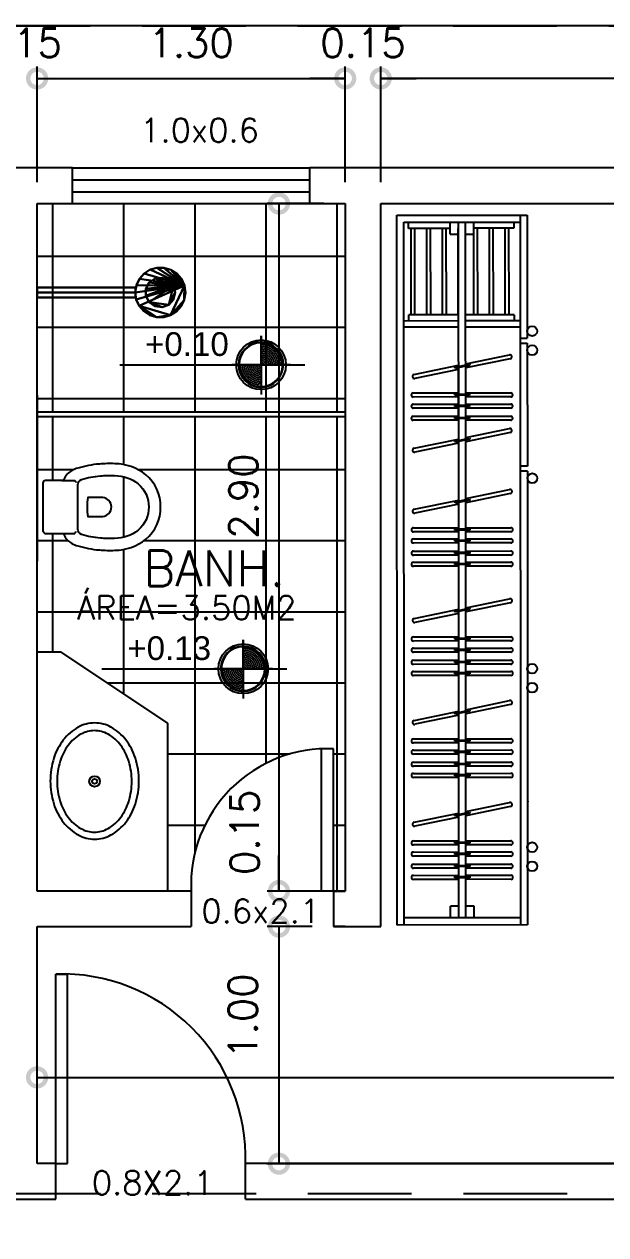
# Model space of a CAD drawing. Extents: x 500 to 638, y 181 to 267.
# Drawn here: x 546.38 to 548.83, y 231.97 to 237.08 of the extents above; entities that cross this region are included whole.
import ezdxf
from ezdxf.enums import TextEntityAlignment as Align

# ---------------------------------------------------------------- set-up
doc = ezdxf.new("R2010")
doc.units = 0
doc.header["$LTSCALE"] = 7
doc.linetypes.add('HIDDEN2', pattern=[0.1875, 0.125, -0.0625])
doc.layers.get('0').update_dxf_attribs({"linetype": 'CONTINUOUS'})
doc.layers.get('DEFPOINTS').update_dxf_attribs({"linetype": 'CONTINUOUS'})
for name, color, linetype in [('ACESSÓRIO', 2, 'CONTINUOUS'), ('ALVENARIA', 7, 'CONTINUOUS'), ('ALVENARIA1', 44, 'CONTINUOUS'), ('COBERTURA', 6, 'CONTINUOUS'), ('COTA', 1, 'CONTINUOUS'), ('HATCH', 30, 'CONTINUOUS'), ('JAPOR', 142, 'CONTINUOUS'), ('TEXTO2', 40, 'CONTINUOUS'), ('TEXTO3', 3, 'CONTINUOUS')]:
    doc.layers.add(name, color=color, linetype=linetype)
doc.styles.add('ARIALN', font='arial.ttf')
doc.styles.add('SIMPLEX', font='SIMPLEX.SHX')
doc.dimstyles.new('DIM50', dxfattribs={"dimtxt": 0.12, "dimasz": 0.15, "dimexe": 0.05, "dimexo": 0.09, "dimgap": 0.09, "dimtad": 1, "dimzin": 0, "dimdsep": 46, "dimtxsty": 'SIMPLEX', "dimblk1": 'DOTSMALL', "dimblk2": 'DOTSMALL', "dimsah": 1, "dimcen": 0.09, "dimadec": 0, "dimazin": 0, "dimtfac": 1, "dimtix": 1, "dimtofl": 0, "dimtmove": 2, "dimatfit": 3, "dimldrblk": 'DOTSMALL', "dimfxl": 1, "dimtolj": 1, "dimtzin": 0, "dimarcsym": 0})

# ---------------------------------------------------------------- blocks, each defined once
blk = doc.blocks.new('A$C552C76D0')
at = {"layer": 'ACESSÓRIO'}
for points in [[(0.4965, 0.1825), (0.4965, 0.0825, -0.411177), (0.4855, 0.0705), (0.4165, 0.0705, 0.293607), (0.4085, 0.066, -0.168721), (0.3745, 0.029, -0.065493), (0.3493, 0.0187, -0.054217), (0.2587, 0.0012, -0.032691), (0.1933, 0, -0.170487), (0.0627, 0.0464, -0.222764), (0, 0.1825, -0.222764), (0.0627, 0.3186, -0.170487), (0.1933, 0.365, -0.032691), (0.2587, 0.3638, -0.054217), (0.3493, 0.3463, -0.065493), (0.3745, 0.336, -0.168721), (0.4085, 0.299, 0.293607), (0.4165, 0.2945), (0.4855, 0.2945, -0.411177), (0.4965, 0.2825)], [(0.05, 0.1825, 0.222371), (0.0945, 0.085, 0.171293), (0.1945, 0.05, 0.033324), (0.2545, 0.051, 0.054221), (0.3345, 0.0665, 0.314946), (0.3495, 0.089), (0.3495, 0.1825), (0.3495, 0.276, 0.314946), (0.3345, 0.2985, 0.054221), (0.2545, 0.314, 0.033324), (0.1945, 0.315, 0.171293), (0.0945, 0.28, 0.222371)], [(0.2445, 0.2225), (0.3075, 0.2225, -0.075), (0.3075, 0.1425), (0.2445, 0.1425, -0.9125)]]:
    blk.add_lwpolyline(points, format="xyb", close=True, dxfattribs=at)
for points in [[(0.4165, 0.2945), (0.366, 0.2945, 0.448446), (0.358, 0.286)], [(0, 0.182, -0.000669), (0, 0.1825, -0.170487)], [(0.4165, 0.0705), (0.366, 0.0705, -0.448446), (0.358, 0.079)]]:
    blk.add_lwpolyline(points, format="xyb", dxfattribs=at)
blk = doc.blocks.new('SACHS__3')
at = {"color": 0}
mesh = blk.add_polyface(dxfattribs=at)
corners = [(0, -2.08, 228.8), (41.51, -2.08, 228.8), (41.51, -2.08, 231.2), (0, -2.08, 231.2), (41.51, 0, 232.4), (0, 0, 232.4), (41.51, 2.08, 231.2), (0, 2.08, 231.2), (41.51, 2.08, 228.8), (0, 2.08, 228.8), (41.51, 0, 227.6), (0, 0, 227.6), (58.92, 7.97, 220), (60.89, 5.7, 220), (62.13, 2.97, 220), (56.4, 9.6, 220), (53.53, 10.45, 220), (50.53, 10.45, 220), (47.64, 9.62, 220), (45.12, 8, 220), (43.14, 5.74, 220), (41.88, 3.02, 220), (41.44, 0.05, 220), (41.85, -2.92, 220), (43.09, -5.66, 220), (56.31, -9.64, 220), (50.42, -10.44, 220), (47.55, -9.57, 220), (45.04, -7.93, 220), (53.42, -10.46, 220), (62.1, -3.07, 220), (60.83, -5.79, 220), (58.84, -8.04, 220), (62.56, -0.11, 220), (62.13, 2.97, 234), (60.89, 5.7, 234), (58.92, 7.97, 234), (56.4, 9.6, 234), (53.53, 10.45, 234), (50.53, 10.45, 234), (47.64, 9.62, 234), (45.12, 8, 234), (43.14, 5.74, 234), (41.88, 3.02, 234), (41.44, 0.05, 234), (41.85, -2.92, 234), (43.09, -5.66, 234), (56.31, -9.64, 234), (50.42, -10.44, 234), (47.55, -9.57, 234), (45.04, -7.93, 234), (53.42, -10.46, 234), (62.1, -3.07, 234), (60.83, -5.79, 234), (58.84, -8.04, 234), (62.56, -0.11, 234), (52.77, 6.22, 234), (55.57, 5.15, 234), (57.55, 2.91, 234), (49.8, 5.87, 234), (47.33, 4.17, 234), (45.92, 1.53, 234), (45.91, -1.47, 234), (47.28, -4.13, 234), (55.52, -5.19, 234), (52.71, -6.23, 234), (49.74, -5.84, 234), (58.27, -0.06, 234), (57.52, -2.96, 234), (57.55, 2.91, 238), (55.57, 5.15, 238), (52.77, 6.22, 238), (49.8, 5.87, 238), (47.33, 4.17, 238), (45.92, 1.53, 238), (45.91, -1.47, 238), (47.28, -4.13, 238), (55.52, -5.19, 238), (52.71, -6.23, 238), (49.74, -5.84, 238), (58.27, -0.06, 238), (57.52, -2.96, 238)]
mesh.append_faces([[corners[k] for k in face] for face in [(0, 1, 2, 3), (3, 2, 4, 5), (5, 4, 6, 7), (7, 6, 8, 9), (9, 8, 10, 11), (11, 10, 1, 0), (14, 13, 35, 34), (13, 12, 36, 35), (12, 15, 37, 36), (15, 16, 38, 37), (16, 17, 39, 38), (17, 18, 40, 39), (18, 19, 41, 40), (19, 20, 42, 41), (20, 21, 43, 42), (21, 22, 44, 43), (22, 23, 45, 44), (23, 24, 46, 45), (24, 28, 50, 46), (28, 27, 49, 50), (27, 26, 48, 49), (26, 29, 51, 48), (29, 25, 47, 51), (25, 32, 54, 47), (32, 31, 53, 54), (31, 30, 52, 53), (30, 33, 55, 52), (33, 14, 34, 55), (58, 57, 70, 69), (57, 56, 71, 70), (56, 59, 72, 71), (59, 60, 73, 72), (60, 61, 74, 73), (61, 62, 75, 74), (62, 63, 76, 75), (63, 66, 79, 76), (66, 65, 78, 79), (65, 64, 77, 78), (64, 68, 81, 77), (68, 67, 80, 81), (67, 58, 69, 80)]], dxfattribs={"color": 0})
mesh.append_faces([[corners[k] for k in face] for face in [(49, 46, 50), (47, 48, 51), (53, 47, 54), (34, 52, 55), (78, 76, 79), (80, 77, 81)]], dxfattribs={"vtx0": -1, "color": 0})
mesh.append_faces([[corners[k] for k in face] for face in [(27, 24, 26), (31, 25, 30), (48, 46, 49), (52, 47, 53), (65, 63, 64), (67, 64, 58), (77, 76, 78), (69, 77, 80)]], dxfattribs={"vtx0": -1, "vtx1": -1, "color": 0})
mesh.append_faces([[corners[k] for k in face] for face in [(25, 24, 14), (26, 24, 25), (30, 25, 14), (34, 46, 47), (47, 46, 48), (34, 47, 52), (64, 63, 58), (69, 76, 77)]], dxfattribs={"vtx0": -1, "vtx1": -1, "vtx2": -1, "color": 0})
mesh.append_faces([[corners[k] for k in face] for face in [(34, 36, 37), (34, 37, 38), (34, 38, 39), (34, 39, 40), (34, 40, 41), (34, 41, 42), (34, 42, 43), (34, 43, 44), (34, 44, 45), (34, 45, 46), (69, 71, 72), (69, 72, 73), (69, 73, 74), (69, 74, 75), (69, 75, 76)]], dxfattribs={"vtx0": -1, "vtx2": -1, "color": 0})
mesh.append_faces([[corners[k] for k in face] for face in [(28, 24, 27), (29, 26, 25), (32, 25, 31), (33, 30, 14), (66, 63, 65), (68, 64, 67)]], dxfattribs={"vtx1": -1, "color": 0})
mesh.append_faces([[corners[k] for k in face] for face in [(15, 12, 14), (16, 15, 14), (17, 16, 14), (18, 17, 14), (19, 18, 14), (20, 19, 14), (21, 20, 14), (22, 21, 14), (23, 22, 14), (24, 23, 14), (59, 56, 58), (60, 59, 58), (61, 60, 58), (62, 61, 58), (63, 62, 58)]], dxfattribs={"vtx1": -1, "vtx2": -1, "color": 0})
mesh.append_faces([[corners[k] for k in face] for face in [(12, 13, 14), (34, 35, 36), (56, 57, 58), (69, 70, 71)]], dxfattribs={"vtx2": -1, "color": 0})
blk = doc.blocks.new('_DOTSMALL')
at = {"color": 0, "linetype": 'ByBlock', "const_width": 0.5}
blk.add_lwpolyline([(-0.0625, 0, 1), (0.0625, 0, 1)], format="xyb", close=True, dxfattribs=at)
blk = doc.blocks.new('*D30')
at = {"layer": 'COTA', "color": 0, "lineweight": -2}
for p, q in [((546.284, 236.4119), (546.284, 236.8997)), ((546.434, 236.4119), (546.434, 236.8997)), ((546.284, 236.8497), (546.134, 236.8497)), ((546.434, 236.8497), (546.584, 236.8497))]:
    blk.add_line(p, q, dxfattribs=at)
at = {"layer": 'DEFPOINTS', "color": 0}
for p in [(546.434, 236.8497), (546.284, 236.3219), (546.434, 236.3219)]:
    blk.add_point(p, dxfattribs=at)
at = {"layer": 'COTA', "color": 0, "lineweight": -2, "xscale": 0.15, "yscale": 0.15, "zscale": 0.15}
blk.add_blockref('_DOTSMALL', (546.284, 236.8497), dxfattribs=at)
at = {"layer": 'COTA', "color": 0, "lineweight": -2, "xscale": 0.15, "yscale": 0.15, "zscale": 0.15, "rotation": 180}
blk.add_blockref('_DOTSMALL', (546.434, 236.8497), dxfattribs=at)
at = {"layer": 'COTA', "color": 0, "insert": (546.359, 236.9997), "char_height": 0.12, "attachment_point": 5, "style": 'SIMPLEX'}
blk.add_mtext('\\A1;0.15', dxfattribs=at)
blk = doc.blocks.new('*D31')
at = {"layer": 'COTA', "color": 0, "lineweight": -2}
for p, q in [((546.434, 236.4119), (546.434, 236.8997)), ((547.734, 236.4119), (547.734, 236.8997)), ((546.434, 236.8497), (547.734, 236.8497))]:
    blk.add_line(p, q, dxfattribs=at)
at = {"layer": 'DEFPOINTS', "color": 0}
for p in [(547.734, 236.8497), (546.434, 236.3219), (547.734, 236.3219)]:
    blk.add_point(p, dxfattribs=at)
at = {"layer": 'COTA', "color": 0, "lineweight": -2, "xscale": 0.15, "yscale": 0.15, "zscale": 0.15, "rotation": 180}
blk.add_blockref('_DOTSMALL', (546.434, 236.8497), dxfattribs=at)
at = {"layer": 'COTA', "color": 0, "lineweight": -2, "xscale": 0.15, "yscale": 0.15, "zscale": 0.15}
blk.add_blockref('_DOTSMALL', (547.734, 236.8497), dxfattribs=at)
at = {"layer": 'COTA', "color": 0, "insert": (547.084, 236.9997), "char_height": 0.12, "attachment_point": 5, "style": 'SIMPLEX'}
blk.add_mtext('\\A1;1.30', dxfattribs=at)
blk = doc.blocks.new('*D32')
at = {"layer": 'COTA', "color": 0, "lineweight": -2}
for p, q in [((547.734, 236.4119), (547.734, 236.8997)), ((547.884, 236.4119), (547.884, 236.8997)), ((547.734, 236.8497), (547.584, 236.8497)), ((547.884, 236.8497), (548.034, 236.8497))]:
    blk.add_line(p, q, dxfattribs=at)
at = {"layer": 'DEFPOINTS', "color": 0}
for p in [(547.884, 236.8497), (547.734, 236.3219), (547.884, 236.3219)]:
    blk.add_point(p, dxfattribs=at)
at = {"layer": 'COTA', "color": 0, "lineweight": -2, "xscale": 0.15, "yscale": 0.15, "zscale": 0.15}
blk.add_blockref('_DOTSMALL', (547.734, 236.8497), dxfattribs=at)
at = {"layer": 'COTA', "color": 0, "lineweight": -2, "xscale": 0.15, "yscale": 0.15, "zscale": 0.15, "rotation": 180}
blk.add_blockref('_DOTSMALL', (547.884, 236.8497), dxfattribs=at)
at = {"layer": 'COTA', "color": 0, "insert": (547.809, 236.9997), "char_height": 0.12, "attachment_point": 5, "style": 'SIMPLEX'}
blk.add_mtext('\\A1;0.15', dxfattribs=at)
blk = doc.blocks.new('*D75')
at = {"layer": 'COTA', "color": 0, "lineweight": -2}
for p, q in [((549.3964, 232.2719), (549.3964, 232.4219)), ((547.4029, 232.2719), (549.4464, 232.2719)), ((549.3064, 232.1219), (549.3464, 232.1219)), ((549.3964, 232.1219), (549.3964, 231.9719))]:
    blk.add_line(p, q, dxfattribs=at)
at = {"layer": 'DEFPOINTS', "color": 0}
for p in [(547.3129, 232.2719), (549.3964, 232.2719), (549.3964, 232.1219)]:
    blk.add_point(p, dxfattribs=at)
at = {"layer": 'COTA', "color": 0, "lineweight": -2, "xscale": 0.15, "yscale": 0.15, "zscale": 0.15}
for p, rotation in [((549.3964, 232.2719), 270), ((549.3964, 232.1219), 90)]:
    blk.add_blockref('_DOTSMALL', p, dxfattribs=dict(at, rotation=rotation))
at = {"layer": 'COTA', "color": 0, "insert": (549.2464, 232.1969), "char_height": 0.12, "attachment_point": 5, "rotation": 90, "style": 'SIMPLEX'}
blk.add_mtext('\\A1;0.15', dxfattribs=at)
blk = doc.blocks.new('*D76')
at = {"layer": 'COTA', "color": 0, "lineweight": -2}
for p, q in [((548.174, 236.3219), (549.4464, 236.3219)), ((549.3964, 232.2719), (549.3964, 236.3219)), ((547.4029, 232.2719), (549.4464, 232.2719))]:
    blk.add_line(p, q, dxfattribs=at)
at = {"layer": 'DEFPOINTS', "color": 0}
for p in [(548.084, 236.3219), (549.3964, 236.3219), (547.3129, 232.2719)]:
    blk.add_point(p, dxfattribs=at)
at = {"layer": 'COTA', "color": 0, "lineweight": -2, "xscale": 0.15, "yscale": 0.15, "zscale": 0.15}
for p, rotation in [((549.3964, 236.3219), 90), ((549.3964, 232.2719), 270)]:
    blk.add_blockref('_DOTSMALL', p, dxfattribs=dict(at, rotation=rotation))
at = {"layer": 'COTA', "color": 0, "insert": (549.2464, 234.2969), "char_height": 0.12, "attachment_point": 5, "rotation": 90, "style": 'SIMPLEX'}
blk.add_mtext('\\A1;4.05', dxfattribs=at)
blk = doc.blocks.new('*D96')
at = {"layer": 'COTA', "color": 0, "lineweight": -2}
for p, q in [((547.884, 236.4119), (547.884, 236.8997)), ((551.7064, 236.4119), (551.7064, 236.8997)), ((551.7064, 236.8497), (547.884, 236.8497))]:
    blk.add_line(p, q, dxfattribs=at)
at = {"layer": 'DEFPOINTS', "color": 0}
for p in [(547.884, 236.8497), (547.884, 236.3219), (551.7064, 236.3219)]:
    blk.add_point(p, dxfattribs=at)
at = {"layer": 'COTA', "color": 0, "lineweight": -2, "xscale": 0.15, "yscale": 0.15, "zscale": 0.15, "rotation": 180}
blk.add_blockref('_DOTSMALL', (547.884, 236.8497), dxfattribs=at)
at = {"layer": 'COTA', "color": 0, "lineweight": -2, "xscale": 0.15, "yscale": 0.15, "zscale": 0.15}
blk.add_blockref('_DOTSMALL', (551.7064, 236.8497), dxfattribs=at)
at = {"layer": 'COTA', "color": 0, "insert": (549.7952, 236.9997), "char_height": 0.12, "attachment_point": 5, "style": 'SIMPLEX'}
blk.add_mtext('\\A1;3.80', dxfattribs=at)
blk = doc.blocks.new('*D163')
at = {"layer": 'COTA', "color": 0, "lineweight": -2}
for p, q in [((547.644, 236.3219), (547.4045, 236.3219)), ((547.4545, 236.3219), (547.4545, 233.4219)), ((547.644, 233.4219), (547.4045, 233.4219))]:
    blk.add_line(p, q, dxfattribs=at)
at = {"layer": 'DEFPOINTS', "color": 0}
for p in [(547.734, 236.3219), (547.4545, 233.4219), (547.734, 233.4219)]:
    blk.add_point(p, dxfattribs=at)
at = {"layer": 'COTA', "color": 0, "lineweight": -2, "xscale": 0.15, "yscale": 0.15, "zscale": 0.15}
for p, rotation in [((547.4545, 236.3219), 90), ((547.4545, 233.4219), 270)]:
    blk.add_blockref('_DOTSMALL', p, dxfattribs=dict(at, rotation=rotation))
at = {"layer": 'COTA', "color": 0, "insert": (547.3045, 235.088), "char_height": 0.12, "attachment_point": 5, "rotation": 90, "style": 'SIMPLEX'}
blk.add_mtext('\\A1;2.90', dxfattribs=at)
blk = doc.blocks.new('*D164')
at = {"layer": 'COTA', "color": 0, "lineweight": -2}
for p, q in [((547.4545, 233.4219), (547.4545, 233.5719)), ((547.644, 233.4219), (547.4045, 233.4219)), ((547.594, 233.2719), (547.4045, 233.2719)), ((547.4545, 233.2719), (547.4545, 233.1219))]:
    blk.add_line(p, q, dxfattribs=at)
at = {"layer": 'DEFPOINTS', "color": 0}
for p in [(547.734, 233.4219), (547.4545, 233.2719), (547.684, 233.2719)]:
    blk.add_point(p, dxfattribs=at)
at = {"layer": 'COTA', "color": 0, "lineweight": -2, "xscale": 0.15, "yscale": 0.15, "zscale": 0.15}
for p, rotation in [((547.4545, 233.4219), 270), ((547.4545, 233.2719), 90)]:
    blk.add_blockref('_DOTSMALL', p, dxfattribs=dict(at, rotation=rotation))
at = {"layer": 'COTA', "color": 0, "insert": (547.3098, 233.6696), "char_height": 0.12, "attachment_point": 5, "rotation": 90, "style": 'SIMPLEX'}
blk.add_mtext('\\A1;0.15', dxfattribs=at)
blk = doc.blocks.new('*D165')
at = {"layer": 'COTA', "color": 0, "lineweight": -2}
for p, q in [((547.594, 233.2719), (547.4045, 233.2719)), ((547.4545, 233.2719), (547.4545, 232.2719)), ((547.4029, 232.2719), (547.5045, 232.2719))]:
    blk.add_line(p, q, dxfattribs=at)
at = {"layer": 'DEFPOINTS', "color": 0}
for p in [(547.684, 233.2719), (547.3129, 232.2719), (547.4545, 232.2719)]:
    blk.add_point(p, dxfattribs=at)
at = {"layer": 'COTA', "color": 0, "lineweight": -2, "xscale": 0.15, "yscale": 0.15, "zscale": 0.15}
for p, rotation in [((547.4545, 233.2719), 90), ((547.4545, 232.2719), 270)]:
    blk.add_blockref('_DOTSMALL', p, dxfattribs=dict(at, rotation=rotation))
at = {"layer": 'COTA', "color": 0, "insert": (547.3019, 232.8944), "char_height": 0.12, "attachment_point": 5, "rotation": 90, "style": 'SIMPLEX'}
blk.add_mtext('\\A1;1.00', dxfattribs=at)
blk = doc.blocks.new('*D166')
at = {"layer": 'COTA', "color": 0, "lineweight": -2}
for p, q in [((546.434, 232.3619), (546.434, 232.6858)), ((551.7064, 232.3619), (551.7064, 232.6858)), ((546.434, 232.6358), (551.7064, 232.6358))]:
    blk.add_line(p, q, dxfattribs=at)
at = {"layer": 'DEFPOINTS', "color": 0}
for p in [(551.7064, 232.6358), (546.434, 232.2719), (551.7064, 232.2719)]:
    blk.add_point(p, dxfattribs=at)
at = {"layer": 'COTA', "color": 0, "lineweight": -2, "xscale": 0.15, "yscale": 0.15, "zscale": 0.15, "rotation": 180}
blk.add_blockref('_DOTSMALL', (546.434, 232.6358), dxfattribs=at)
at = {"layer": 'COTA', "color": 0, "lineweight": -2, "xscale": 0.15, "yscale": 0.15, "zscale": 0.15}
blk.add_blockref('_DOTSMALL', (551.7064, 232.6358), dxfattribs=at)
at = {"layer": 'COTA', "color": 0, "insert": (549.0702, 232.7858), "char_height": 0.12, "attachment_point": 5, "style": 'SIMPLEX'}
blk.add_mtext('\\A1;5.25', dxfattribs=at)

msp = doc.modelspace()

# ---------------------------------------------------------------- hatches: boundary and pattern name
at = {"layer": 'HATCH'}
h = msp.add_hatch(dxfattribs=at)
h.set_pattern_fill('_USER', color=256, scale=0.3, style=0, double=1, pattern_type=0)
h.set_pattern_definition([(0, (0.5, 0), (0, 0.3), []), (90, (0.5, 0), (-0.3, 2e-17), [])])
h.paths.add_polyline_path([(547.734, 235.4219), (546.434, 235.4219), (546.434, 234.814), (546.434, 234.4294), (546.5362, 234.4294), (546.9862, 234.1294), (546.9862, 233.4219), (547.084, 233.4219, -0.439902), (547.684, 234.0219), (547.684, 233.4219), (547.734, 233.4219)])
h.paths.add_polyline_path([(546.8927, 234.9058, -0.170487), (546.7621, 234.8594, -0.032691), (546.6967, 234.8605, -0.054217), (546.6061, 234.8781, -0.065493), (546.5808, 234.8884, -0.168721), (546.5468, 234.9254, 0.261951), (546.5398, 234.9299), (546.471, 234.9299, -0.439902), (546.4588, 234.9419), (546.4588, 235.0419), (546.4588, 235.1419, -0.439902), (546.471, 235.1539), (546.5398, 235.1539, 0.261951), (546.5468, 235.1584, -0.168721), (546.5808, 235.1954, -0.065493), (546.6061, 235.2056, -0.054217), (546.6967, 235.2232, -0.032691), (546.7621, 235.2244, -0.170487), (546.8927, 235.1779, -0.222764), (546.9553, 235.0419, -0.222764)], flags=16)
h.paths.add_polyline_path([(546.8608, 234.9444, -0.171293), (546.7608, 234.9094, -0.033324), (546.7008, 234.9104, -0.054221), (546.6208, 234.9259, -0.314946), (546.6058, 234.9484), (546.6058, 235.0419), (546.6058, 235.1354, -0.314946), (546.6208, 235.1579, -0.054221), (546.7008, 235.1734, -0.033324), (546.7608, 235.1744, -0.171293), (546.8608, 235.1394, -0.222371), (546.9053, 235.0419, -0.222371)], flags=0)
h.paths.add_polyline_path([(546.7108, 235.0019), (546.6478, 235.0019, -0.075), (546.6478, 235.0819), (546.7108, 235.0819, -0.9125)], flags=0)
h.paths.add_polyline_path([(546.5895, 234.9298, -262257.473392), (546.5895, 234.9298, -0.000004)], flags=0)
h.paths.add_polyline_path([(547.734, 235.4419), (547.734, 236.3219), (547.584, 236.3219), (546.584, 236.3219), (546.434, 236.3219), (546.434, 235.4419)])
h.paths.add_polyline_path([(546.826, 234.6707), (547.5367, 234.6707), (547.5367, 234.8957), (546.826, 234.8957)], flags=24)

# ---------------------------------------------------------------- linework, layer by layer
at = {"layer": 'ACESSÓRIO'}
for p, q in [((547.9516, 236.2731), (548.5016, 236.2735)), ((547.953, 233.2784), (547.9516, 236.2731)), ((547.9816, 236.2431), (548.4716, 236.2435)), ((547.983, 233.2785), (547.9816, 236.2431)), ((548.0015, 236.2171), (548.0015, 236.2431)), ((548.1767, 236.1933), (548.1766, 236.2433)), ((548.2127, 235.0662), (548.2116, 236.2433)), ((548.2427, 235.0724), (548.2416, 236.2433)), ((548.2767, 236.1933), (548.2766, 236.2433)), ((548.446, 236.2435), (548.446, 236.2175)), ((548.4716, 236.2735), (548.473, 233.2789)), ((548.5016, 236.2735), (548.5021, 235.7535)), ((548.1767, 236.2173), (548.0015, 236.2171)), ((548.0123, 235.8523), (548.012, 236.2171)), ((548.0284, 235.8523), (548.0281, 236.2172)), ((548.0784, 235.8524), (548.0781, 236.2172)), ((548.0946, 235.8524), (548.0942, 236.2172)), ((548.1446, 235.8524), (548.1442, 236.2173)), ((548.1607, 235.8524), (548.1604, 236.2173)), ((548.1767, 236.1933), (548.2117, 236.1933)), ((548.2107, 235.8525), (548.2104, 236.2173)), ((548.2417, 236.1933), (548.2767, 236.1933)), ((548.2768, 235.8525), (548.2765, 236.2174)), ((548.446, 236.2175), (548.2767, 236.2174)), ((548.293, 235.8526), (548.2927, 236.2174)), ((548.343, 235.8526), (548.3427, 236.2174)), ((548.3591, 235.8526), (548.3588, 236.2175)), ((548.4091, 235.8527), (548.4088, 236.2175)), ((548.4253, 235.8527), (548.4249, 236.2175)), ((548.212, 235.8265), (547.982, 235.8263)), ((548.212, 235.8525), (548.0019, 235.8523)), ((548.0019, 235.8263), (548.0019, 235.8523)), ((548.4464, 235.8527), (548.242, 235.8525)), ((548.472, 235.8268), (548.242, 235.8266)), ((548.4464, 235.8527), (548.4464, 235.8267)), ((548.212, 235.8006), (547.982, 235.8004)), ((548.472, 235.8008), (548.242, 235.8006)), ((548.4721, 235.7535), (548.5021, 235.7535)), ((548.4721, 235.7335), (548.5021, 235.7335)), ((548.5021, 235.7335), (548.5025, 235.2135)), ((548.2422, 235.6462), (548.4271, 235.6843)), ((548.0241, 235.6013), (548.2122, 235.64)), ((548.2122, 235.6225), (548.0276, 235.5845)), ((548.1965, 235.6317), (548.2581, 235.6444)), ((548.1975, 235.6268), (548.1965, 235.6317)), ((548.2591, 235.6395), (548.1975, 235.6268)), ((548.2123, 235.5181), (548.2122, 235.6299)), ((548.4306, 235.6675), (548.2422, 235.6287)), ((548.2423, 235.5182), (548.2422, 235.636)), ((548.2581, 235.6444), (548.2591, 235.6395)), ((548.021, 235.5229), (548.2123, 235.5231)), ((548.196, 235.5181), (548.2589, 235.5182)), ((548.196, 235.5132), (548.196, 235.5181)), ((548.2423, 235.5231), (548.4324, 235.5233)), ((548.2589, 235.5182), (548.2589, 235.5132)), ((548.2123, 235.506), (548.021, 235.5058)), ((548.021, 235.4758), (548.2123, 235.476)), ((548.2589, 235.5132), (548.196, 235.5132)), ((548.196, 235.471), (548.2589, 235.4711)), ((548.196, 235.466), (548.196, 235.471)), ((548.2589, 235.4661), (548.196, 235.466)), ((548.2123, 235.471), (548.2123, 235.5132)), ((548.2124, 235.4198), (548.2123, 235.4661)), ((548.2423, 235.471), (548.2423, 235.5132)), ((548.4324, 235.5062), (548.2423, 235.506)), ((548.2423, 235.476), (548.4325, 235.4762)), ((548.2424, 235.4198), (548.2423, 235.4661)), ((548.2589, 235.4711), (548.2589, 235.4661)), ((547.734, 235.4419), (546.434, 235.4419)), ((547.734, 235.4219), (546.434, 235.4219)), ((548.2123, 235.4589), (548.021, 235.4587)), ((548.0211, 235.4246), (548.2124, 235.4248)), ((548.1961, 235.4198), (548.2589, 235.4198)), ((548.1961, 235.4148), (548.1961, 235.4198)), ((548.2589, 235.4149), (548.1961, 235.4148)), ((548.4325, 235.4591), (548.2423, 235.4589)), ((548.2424, 235.4248), (548.4325, 235.4249)), ((548.2589, 235.4198), (548.2589, 235.4149)), ((548.2124, 235.4076), (548.0211, 235.4075)), ((548.4325, 235.4078), (548.2424, 235.4077)), ((548.2424, 235.3344), (548.4274, 235.3726)), ((548.0244, 235.2895), (548.2124, 235.3283)), ((548.2125, 235.3108), (548.0279, 235.2727)), ((548.1968, 235.32), (548.2584, 235.3326)), ((548.1978, 235.3151), (548.1968, 235.32)), ((548.2594, 235.3278), (548.1978, 235.3151)), ((548.4308, 235.3558), (548.2425, 235.317)), ((548.2584, 235.3326), (548.2594, 235.3278)), ((548.5025, 235.2135), (548.4725, 235.2135)), ((548.5026, 235.1935), (548.4726, 235.1935)), ((548.5026, 235.1935), (548.503, 233.2789)), ((548.2427, 235.0775), (548.4276, 235.1156)), ((548.0246, 235.0326), (548.2127, 235.0713)), ((548.197, 235.063), (548.2586, 235.0757)), ((548.198, 235.0582), (548.197, 235.063)), ((548.2596, 235.0708), (548.198, 235.0582)), ((548.2128, 234.9494), (548.2127, 235.0612)), ((548.4311, 235.0988), (548.2427, 235.06)), ((548.2428, 234.9495), (548.2427, 235.0674)), ((548.2586, 235.0757), (548.2596, 235.0708)), ((548.2127, 235.0538), (548.0281, 235.0158)), ((548.0215, 234.9542), (548.2128, 234.9544)), ((548.2428, 234.9544), (548.4329, 234.9546)), ((548.2128, 234.9373), (548.0215, 234.9371)), ((548.0215, 234.9071), (548.2128, 234.9073)), ((548.1965, 234.9494), (548.2594, 234.9495)), ((548.1965, 234.9445), (548.1965, 234.9494)), ((548.2594, 234.9445), (548.1965, 234.9445)), ((548.1965, 234.9023), (548.2594, 234.9024)), ((548.1965, 234.8974), (548.1965, 234.9023)), ((548.2128, 234.9023), (548.2128, 234.9445)), ((548.2428, 234.9024), (548.2428, 234.9445)), ((548.4329, 234.9375), (548.2428, 234.9373)), ((548.2428, 234.9073), (548.433, 234.9075)), ((548.2594, 234.9495), (548.2594, 234.9445)), ((548.2594, 234.9024), (548.2594, 234.8974)), ((548.2128, 234.8902), (548.0215, 234.89)), ((548.0216, 234.8559), (548.2129, 234.8561)), ((548.2594, 234.8974), (548.1965, 234.8974)), ((548.1966, 234.8461), (548.1966, 234.8511)), ((548.1966, 234.8511), (548.2594, 234.8511)), ((548.2129, 234.8511), (548.2128, 234.8974)), ((548.2429, 234.8511), (548.2428, 234.8974)), ((548.433, 234.8904), (548.2428, 234.8902)), ((548.2429, 234.8561), (548.433, 234.8563)), ((548.2594, 234.8511), (548.2594, 234.8462)), ((548.2129, 234.8389), (548.0216, 234.8388)), ((548.0216, 234.8088), (548.2129, 234.809)), ((548.2594, 234.8462), (548.1966, 234.8461)), ((548.1966, 234.804), (548.2595, 234.804)), ((548.1966, 234.799), (548.1966, 234.804)), ((548.2129, 234.804), (548.2129, 234.8461)), ((548.2429, 234.804), (548.2429, 234.8462)), ((548.433, 234.8391), (548.2429, 234.839)), ((548.2429, 234.809), (548.4331, 234.8092)), ((548.2595, 234.804), (548.2595, 234.7991)), ((548.2129, 234.7918), (548.0216, 234.7917)), ((548.2595, 234.7991), (548.1966, 234.799)), ((548.213, 233.3087), (548.2129, 234.799)), ((548.243, 233.3087), (548.2429, 234.7991)), ((548.4331, 234.792), (548.2429, 234.7919)), ((548.2427, 234.617), (548.4276, 234.6551)), ((548.0246, 234.572), (548.2127, 234.6108)), ((548.197, 234.6025), (548.2586, 234.6152)), ((548.198, 234.5976), (548.197, 234.6025)), ((548.2596, 234.6103), (548.198, 234.5976)), ((548.2128, 234.4889), (548.2127, 234.6007)), ((548.4311, 234.6383), (548.2427, 234.5995)), ((548.2428, 234.4889), (548.2427, 234.6068)), ((548.2586, 234.6152), (548.2596, 234.6103)), ((548.2127, 234.5933), (548.0281, 234.5553)), ((548.0215, 234.4937), (548.2128, 234.4939)), ((548.2428, 234.4939), (548.4329, 234.4941)), ((548.2128, 234.4768), (548.0215, 234.4766)), ((548.0215, 234.4466), (548.2128, 234.4468)), ((548.1965, 234.4889), (548.2594, 234.489)), ((548.1965, 234.4839), (548.1965, 234.4889)), ((548.2594, 234.484), (548.1965, 234.4839)), ((548.2128, 234.4418), (548.2128, 234.484)), ((548.2428, 234.4418), (548.2428, 234.484)), ((548.4329, 234.477), (548.2428, 234.4768)), ((548.2428, 234.4468), (548.433, 234.447)), ((548.2594, 234.489), (548.2594, 234.484)), ((546.5362, 234.4294), (546.434, 234.4294)), ((546.9862, 234.1294), (546.5362, 234.4294)), ((548.2128, 234.4297), (548.0215, 234.4295)), ((548.0216, 234.3954), (548.2129, 234.3955)), ((548.1965, 234.4418), (548.2594, 234.4419)), ((548.1965, 234.4368), (548.1965, 234.4418)), ((548.2594, 234.4369), (548.1965, 234.4368)), ((548.2129, 234.3906), (548.2128, 234.4369)), ((548.2429, 234.3906), (548.2428, 234.4369)), ((548.433, 234.4298), (548.2428, 234.4297)), ((548.2429, 234.3956), (548.433, 234.3957)), ((548.2594, 234.4419), (548.2594, 234.4369)), ((548.2129, 234.3784), (548.0216, 234.3782)), ((548.0216, 234.3483), (548.2129, 234.3484)), ((548.1966, 234.3906), (548.2594, 234.3906)), ((548.1966, 234.3856), (548.1966, 234.3906)), ((548.2594, 234.3857), (548.1966, 234.3856)), ((548.1966, 234.3434), (548.2595, 234.3435)), ((548.1966, 234.3385), (548.1966, 234.3434)), ((548.2129, 234.3435), (548.2129, 234.3856)), ((548.2429, 234.3435), (548.2429, 234.3856)), ((548.433, 234.3786), (548.2429, 234.3784)), ((548.2429, 234.3485), (548.4331, 234.3486)), ((548.2594, 234.3906), (548.2594, 234.3857)), ((548.2595, 234.3435), (548.2595, 234.3385)), ((548.2129, 234.3313), (548.0216, 234.3311)), ((548.2595, 234.3385), (548.1966, 234.3385)), ((548.4331, 234.3315), (548.2429, 234.3313)), ((548.2427, 234.1869), (548.4276, 234.225)), ((548.4311, 234.2082), (548.2427, 234.1694)), ((548.0246, 234.1419), (548.2127, 234.1807)), ((548.2127, 234.1632), (548.0281, 234.1252)), ((548.197, 234.1724), (548.2586, 234.1851)), ((548.198, 234.1675), (548.197, 234.1724)), ((548.2596, 234.1802), (548.198, 234.1675)), ((548.2128, 234.0588), (548.2127, 234.1705)), ((548.2428, 234.0588), (548.2427, 234.1767)), ((548.2586, 234.1851), (548.2596, 234.1802)), ((546.9862, 233.4219), (546.9862, 234.1294)), ((548.0215, 234.0636), (548.2128, 234.0638)), ((548.2128, 234.0467), (548.0215, 234.0465)), ((548.1965, 234.0538), (548.1965, 234.0588)), ((548.1965, 234.0588), (548.2594, 234.0588)), ((548.2594, 234.0539), (548.1965, 234.0538)), ((548.2128, 234.0117), (548.2128, 234.0538)), ((548.2428, 234.0638), (548.4329, 234.064)), ((548.2428, 234.0117), (548.2428, 234.0539)), ((548.4329, 234.0468), (548.2428, 234.0467)), ((548.2594, 234.0588), (548.2594, 234.0539)), ((548.0215, 234.0165), (548.2128, 234.0167)), ((548.2128, 233.9995), (548.0215, 233.9994)), ((548.1965, 234.0117), (548.2594, 234.0117)), ((548.1965, 234.0067), (548.1965, 234.0117)), ((548.2594, 234.0068), (548.1965, 234.0067)), ((548.2129, 233.9605), (548.2128, 234.0067)), ((548.2428, 234.0167), (548.433, 234.0169)), ((548.2429, 233.9605), (548.2428, 234.0068)), ((548.433, 233.9997), (548.2428, 233.9996)), ((548.2594, 234.0117), (548.2594, 234.0068)), ((548.0216, 233.9653), (548.2129, 233.9654)), ((548.2129, 233.9483), (548.0216, 233.9481)), ((548.1966, 233.9604), (548.2594, 233.9605)), ((548.1966, 233.9555), (548.1966, 233.9604)), ((548.2594, 233.9555), (548.1966, 233.9555)), ((548.2129, 233.9133), (548.2129, 233.9555)), ((548.2429, 233.9655), (548.433, 233.9656)), ((548.2429, 233.9134), (548.2429, 233.9555)), ((548.433, 233.9485), (548.2429, 233.9483)), ((548.2594, 233.9605), (548.2594, 233.9555)), ((548.0216, 233.9182), (548.2129, 233.9183)), ((548.2129, 233.9012), (548.0216, 233.901)), ((548.1966, 233.9133), (548.2595, 233.9134)), ((548.1966, 233.9084), (548.1966, 233.9133)), ((548.2595, 233.9084), (548.1966, 233.9084)), ((548.2429, 233.9183), (548.4331, 233.9185)), ((548.4331, 233.9014), (548.2429, 233.9012)), ((548.2595, 233.9134), (548.2595, 233.9084)), ((548.2427, 233.7568), (548.4276, 233.7949)), ((548.5038, 233.8005), (548.5038, 233.7983)), ((548.0246, 233.7118), (548.2127, 233.7506)), ((548.2127, 233.7331), (548.0281, 233.695)), ((548.197, 233.7423), (548.2586, 233.755)), ((548.198, 233.7374), (548.197, 233.7423)), ((548.2596, 233.7501), (548.198, 233.7374)), ((548.2128, 233.6287), (548.2127, 233.7404)), ((548.4311, 233.7781), (548.2427, 233.7393)), ((548.2428, 233.6287), (548.2427, 233.7466)), ((548.2586, 233.755), (548.2596, 233.7501)), ((548.0215, 233.6335), (548.2128, 233.6337)), ((548.1965, 233.6237), (548.1965, 233.6287)), ((548.1965, 233.6287), (548.2594, 233.6287)), ((548.2428, 233.6337), (548.4329, 233.6339)), ((548.2594, 233.6287), (548.2594, 233.6238)), ((548.2128, 233.6165), (548.0215, 233.6164)), ((548.0215, 233.5864), (548.2128, 233.5866)), ((548.2594, 233.6238), (548.1965, 233.6237)), ((548.1965, 233.5816), (548.2594, 233.5816)), ((548.1965, 233.5766), (548.1965, 233.5816)), ((548.2594, 233.5767), (548.1965, 233.5766)), ((548.2128, 233.5816), (548.2128, 233.6237)), ((548.2129, 233.5303), (548.2128, 233.5766)), ((548.2428, 233.5816), (548.2428, 233.6238)), ((548.4329, 233.6167), (548.2428, 233.6166)), ((548.2428, 233.5866), (548.433, 233.5868)), ((548.2429, 233.5304), (548.2428, 233.5767)), ((548.2594, 233.5816), (548.2594, 233.5767)), ((548.2128, 233.5694), (548.0215, 233.5693)), ((548.0216, 233.5352), (548.2129, 233.5353)), ((548.1966, 233.5303), (548.2594, 233.5304)), ((548.1966, 233.5254), (548.1966, 233.5303)), ((548.2594, 233.5254), (548.1966, 233.5254)), ((548.2129, 233.4832), (548.2129, 233.5254)), ((548.433, 233.5696), (548.2428, 233.5695)), ((548.2429, 233.5353), (548.433, 233.5355)), ((548.2429, 233.4833), (548.2429, 233.5254)), ((548.2594, 233.5304), (548.2594, 233.5254)), ((548.2129, 233.5182), (548.0216, 233.518)), ((548.0216, 233.488), (548.2129, 233.4882)), ((548.1966, 233.4832), (548.2595, 233.4833)), ((548.1966, 233.4783), (548.1966, 233.4832)), ((548.2595, 233.4783), (548.1966, 233.4783)), ((548.433, 233.5184), (548.2429, 233.5182)), ((548.2429, 233.4882), (548.4331, 233.4884)), ((548.2595, 233.4833), (548.2595, 233.4783)), ((548.2129, 233.4711), (548.0216, 233.4709)), ((548.4331, 233.4713), (548.2429, 233.4711)), ((548.213, 233.3587), (548.178, 233.3586)), ((548.178, 233.3086), (548.178, 233.3586)), ((548.278, 233.3587), (548.243, 233.3587)), ((548.278, 233.3087), (548.278, 233.3587)), ((548.503, 233.2789), (547.953, 233.2784)), ((548.473, 233.3089), (547.983, 233.3085))]:
    msp.add_line(p, q, dxfattribs=at)
msp.add_lwpolyline([(547.1005, 234.9933, 0.000669), (547.1005, 234.9938, 0.170487)], format="xyb", dxfattribs=at)
for centre, radius in [((548.5228, 235.7838), 0.0208), ((548.5229, 235.7033), 0.0208), ((548.5234, 235.1633), 0.0208), ((548.5228, 234.3599), 0.0208), ((548.5229, 234.2795), 0.0208), ((546.6767, 233.8846), 0.0225), ((546.6767, 233.8846), 0.0106), ((548.5228, 233.6066), 0.0208), ((548.5229, 233.5262), 0.0208)]:
    msp.add_circle(centre, radius, dxfattribs=at)
for centre, radius, start, end in [((548.4288, 235.6759), 0.00856, 281.6452, 101.6452), ((548.0259, 235.5929), 0.00856, 101.6452, 281.6452), ((548.021, 235.5144), 0.00856, 90.0505, 270.0505), ((548.4324, 235.5147), 0.00856, 270.0505, 90.0505), ((548.021, 235.4673), 0.00856, 90.0505, 270.0505), ((548.4325, 235.4676), 0.00856, 270.0505, 90.0505), ((548.0211, 235.416), 0.00856, 90.0505, 270.0505), ((548.4325, 235.4164), 0.00856, 270.0505, 90.0505), ((548.4291, 235.3642), 0.00856, 281.6452, 101.6452), ((548.0261, 235.2811), 0.00856, 101.6452, 281.6452), ((548.4293, 235.1072), 0.00856, 281.6452, 101.6452), ((548.0264, 235.0242), 0.00856, 101.6452, 281.6452), ((548.0215, 234.9457), 0.00856, 90.0505, 270.0505), ((548.4329, 234.946), 0.00856, 270.0505, 90.0505), ((548.0215, 234.8986), 0.00856, 90.0505, 270.0505), ((548.433, 234.8989), 0.00856, 270.0505, 90.0505), ((548.0216, 234.8473), 0.00856, 90.0505, 270.0505), ((548.433, 234.8477), 0.00856, 270.0505, 90.0505), ((548.0216, 234.8002), 0.00856, 90.0505, 270.0505), ((548.4331, 234.8006), 0.00856, 270.0505, 90.0505), ((548.4293, 234.6467), 0.00856, 281.6452, 101.6452), ((548.0264, 234.5637), 0.00856, 101.6452, 281.6452), ((548.0215, 234.4852), 0.00856, 90.0505, 270.0505), ((548.4329, 234.4855), 0.00856, 270.0505, 90.0505), ((548.0215, 234.4381), 0.00856, 90.0505, 270.0505), ((548.433, 234.4384), 0.00856, 270.0505, 90.0505), ((548.0216, 234.3868), 0.00856, 90.0505, 270.0505), ((548.433, 234.3872), 0.00856, 270.0505, 90.0505), ((548.0216, 234.3397), 0.00856, 90.0505, 270.0505), ((548.4331, 234.3401), 0.00856, 270.0505, 90.0505), ((548.4293, 234.2166), 0.00856, 281.6452, 101.6452), ((548.0264, 234.1335), 0.00856, 101.6452, 281.6452), ((546.7031, 233.9382), 0.1994, 118.4948, 142.6545), ((546.6767, 233.9867), 0.1442, 90, 118.4948), ((546.6759, 233.9811), 0.1175, 90, 119.3669), ((546.6759, 233.9811), 0.1175, 60.6331, 90), ((546.6767, 233.9867), 0.1442, 61.5052, 90), ((546.6504, 233.9382), 0.1994, 37.3455, 61.5052), ((546.7445, 233.9066), 0.2516, 142.6545, 162.46), ((546.7432, 233.9044), 0.2218, 143.643, 163.0433), ((546.702, 233.9347), 0.1707, 119.3669, 143.643), ((546.6498, 233.9347), 0.1707, 36.357, 60.6331), ((546.6087, 233.9044), 0.2218, 16.9567, 36.357), ((546.6089, 233.9066), 0.2516, 17.54, 37.3455), ((548.0215, 234.055), 0.00856, 90.0505, 270.0505), ((548.4329, 234.0554), 0.00856, 270.0505, 90.0505), ((548.0215, 234.0079), 0.00856, 90.0505, 270.0505), ((548.433, 234.0083), 0.00856, 270.0505, 90.0505), ((546.8098, 233.8859), 0.32, 162.46, 180), ((546.8081, 233.8846), 0.2897, 163.0433, 180), ((546.5437, 233.8846), 0.2897, 0, 16.9567), ((546.5436, 233.8859), 0.32, 0, 17.54), ((548.0216, 233.9567), 0.00856, 90.0505, 270.0505), ((548.433, 233.9571), 0.00856, 270.0505, 90.0505), ((546.8098, 233.8859), 0.32, 180, 197.54), ((546.8081, 233.8846), 0.2897, 180, 196.9567), ((546.5437, 233.8846), 0.2897, 343.0433, 360), ((546.5436, 233.8859), 0.32, 342.46, 360), ((548.0216, 233.9096), 0.00856, 90.0505, 270.0505), ((548.4331, 233.91), 0.00856, 270.0505, 90.0505), ((546.7445, 233.8653), 0.2516, 197.54, 217.3455), ((546.7432, 233.8648), 0.2218, 196.9567, 216.357), ((546.6087, 233.8648), 0.2218, 323.643, 343.0433), ((546.6089, 233.8653), 0.2516, 322.6545, 342.46), ((548.4293, 233.7865), 0.00856, 281.6452, 101.6452), ((546.702, 233.8345), 0.1707, 216.357, 240.6331), ((546.6498, 233.8345), 0.1707, 299.3669, 323.643), ((546.7031, 233.8337), 0.1994, 217.3455, 241.5052), ((546.6759, 233.7881), 0.1175, 240.6331, 270), ((546.6759, 233.7881), 0.1175, 270, 299.3669), ((546.6504, 233.8337), 0.1994, 298.4948, 322.6545), ((548.0264, 233.7034), 0.00856, 101.6452, 281.6452), ((546.6767, 233.7851), 0.1442, 241.5052, 270), ((546.6767, 233.7851), 0.1442, 270, 298.4948), ((548.0215, 233.6249), 0.00856, 90.0505, 270.0505), ((548.4329, 233.6253), 0.00856, 270.0505, 90.0505), ((548.0215, 233.5778), 0.00856, 90.0505, 270.0505), ((548.433, 233.5782), 0.00856, 270.0505, 90.0505), ((548.0216, 233.5266), 0.00856, 90.0505, 270.0505), ((548.433, 233.5269), 0.00856, 270.0505, 90.0505), ((548.0216, 233.4795), 0.00856, 90.0505, 270.0505), ((548.4331, 233.4798), 0.00856, 270.0505, 90.0505)]:
    msp.add_arc(centre, radius, start, end, dxfattribs=at)
at = {"layer": 'ALVENARIA'}
for p, q in [((546.584, 236.4719), (545.4802, 236.4719)), ((546.584, 236.3219), (546.584, 236.4719)), ((548.8876, 236.4719), (547.584, 236.4719)), ((547.584, 236.3219), (547.584, 236.4719)), ((546.434, 233.4219), (546.434, 236.3219)), ((546.434, 236.3219), (546.584, 236.3219)), ((547.584, 236.3219), (547.734, 236.3219)), ((547.734, 236.3219), (547.734, 233.4219)), ((547.734, 236.3219), (547.734, 234.7469)), ((547.884, 233.2719), (547.884, 236.3219)), ((547.884, 236.3219), (548.8876, 236.3219)), ((546.434, 235.514), (546.434, 234.814)), ((547.084, 233.4219), (546.434, 233.4219)), ((547.084, 233.4219), (547.084, 233.2719)), ((547.734, 233.4219), (547.684, 233.4219)), ((547.734, 233.4219), (547.684, 233.4219)), ((547.684, 233.4219), (547.684, 233.2719)), ((547.684, 233.4219), (547.684, 233.2719)), ((547.734, 233.4219), (547.684, 233.4219)), ((547.684, 233.4219), (547.734, 233.4219)), ((547.734, 233.4219), (547.684, 233.4219)), ((547.684, 233.4219), (547.734, 233.4219)), ((547.734, 233.4219), (547.684, 233.4219)), ((546.434, 233.2719), (547.084, 233.2719)), ((546.434, 232.2719), (546.434, 233.2719)), ((547.684, 233.2719), (547.734, 233.2719)), ((547.734, 233.2719), (547.684, 233.2719)), ((547.734, 233.2719), (547.684, 233.2719)), ((547.684, 233.2719), (547.884, 233.2719)), ((546.5129, 232.2719), (546.434, 232.2719)), ((546.5129, 232.1219), (546.5129, 232.2719)), ((547.3129, 232.1219), (547.3129, 232.2719)), ((551.7064, 232.2719), (547.3129, 232.2719)), ((546.1926, 232.1219), (546.5129, 232.1219)), ((547.3129, 232.1219), (551.7064, 232.1219))]:
    msp.add_line(p, q, dxfattribs=at)
at = {"layer": 'ALVENARIA1'}
msp.add_line((555.5064, 237.0719), (541.0266, 237.0719), dxfattribs=at)
at = {"layer": 'COBERTURA', "linetype": 'HIDDEN2', "ltscale": 0.5}
for p, q in [((541.6271, 237.072), (554.9065, 237.072)), ((539.7014, 232.1466), (555.5304, 232.1466))]:
    msp.add_line(p, q, dxfattribs=at)
at = {"layer": 'JAPOR'}
for p, q in [((546.584, 236.4719), (547.584, 236.4719)), ((546.584, 236.4219), (547.584, 236.4219)), ((546.584, 236.3719), (547.584, 236.3719)), ((546.584, 236.3219), (547.584, 236.3219)), ((547.634, 233.4219), (547.634, 234.0219)), ((547.684, 234.0219), (547.634, 234.0219)), ((547.684, 233.4219), (547.684, 234.0219)), ((547.684, 233.4219), (547.634, 233.4219)), ((546.5129, 233.0719), (546.5629, 233.0719)), ((546.5129, 232.2719), (546.5129, 233.0719)), ((546.5629, 232.2719), (546.5629, 233.0719)), ((546.5129, 232.2719), (546.5629, 232.2719))]:
    msp.add_line(p, q, dxfattribs=at)
for centre, radius, start, end in [((547.659, 233.4469), 0.5755, 87.5104, 182.4896), ((546.5379, 232.2969), 0.7754, 358.1524, 91.8476)]:
    msp.add_arc(centre, radius, start, end, dxfattribs=at)
at = {"layer": 'TEXTO2'}
for p, q in [((547.3788, 235.6418), (547.3788, 235.7643)), ((547.3788, 235.7643), (547.3788, 235.517)), ((546.7827, 235.6412), (547.563, 235.6412)), ((547.5025, 235.6418), (547.2558, 235.6418)), ((547.2885, 235.6425), (547.4691, 235.6425)), ((547.3038, 234.3593), (547.3038, 234.4817)), ((547.3038, 234.4817), (547.3038, 234.2344)), ((546.7077, 234.3586), (547.488, 234.3586)), ((547.4275, 234.3593), (547.1808, 234.3593)), ((547.2136, 234.3599), (547.3941, 234.3599))]:
    msp.add_line(p, q, dxfattribs=at)
at = {"layer": 'TEXTO2', "const_width": 0.0068}
for points in [[(547.4718, 235.6418, 0.00165), (547.4718, 235.6425, 0.412282), (547.3788, 235.7361, 1)], [(547.4643, 235.6419, 0.00165), (547.4643, 235.6425, 0.412282), (547.3788, 235.7286, 0.412282)], [(547.4568, 235.6418, 0.001965), (547.4568, 235.6425, 0.411913), (547.3788, 235.7211, 1)], [(547.4493, 235.6419, 0.001965), (547.4493, 235.6425, 0.411913), (547.3787, 235.7136, 0.411913)], [(547.4343, 235.6419, 0.002428), (547.4343, 235.6425, 0.411372), (547.3787, 235.6986, 0.411372)], [(547.4193, 235.6419, 0.003176), (547.4193, 235.6425, 0.410497), (547.3787, 235.6836, 0.410497)], [(547.4043, 235.642, 0.004592), (547.4043, 235.6425, 0.408844), (547.3787, 235.6686, 0.408844)], [(547.4418, 235.6418, 0.002428), (547.4418, 235.6425, 0.411372), (547.3788, 235.7061, 1)], [(547.4268, 235.6418, 0.003176), (547.4268, 235.6425, 0.410497), (547.3788, 235.6911, 1)], [(547.4118, 235.6418, 0.004592), (547.4118, 235.6425, 0.408844), (547.3788, 235.6761, 1)], [(547.2845, 235.6418, 0.414214), (547.3788, 235.5488, 0.412282)], [(547.292, 235.6419, 0.414214), (547.3788, 235.5563, 0.414214)], [(547.2995, 235.6425, 0.416517), (547.3788, 235.5638, 0.411913)], [(547.307, 235.6425, 0.416517), (547.3787, 235.5713, 0.416517)], [(547.3145, 235.6425, 0.417061), (547.3788, 235.5788, 0.411372)], [(547.322, 235.6425, 0.417061), (547.3787, 235.5863, 0.417061)], [(547.3295, 235.6425, 0.41794), (547.3788, 235.5938, 0.410497)], [(547.337, 235.6425, 0.41794), (547.3787, 235.6013, 0.41794)], [(547.3445, 235.6425, 0.419603), (547.3788, 235.6088, 0.408844)], [(547.352, 235.6425, 0.419603), (547.3787, 235.6163, 0.419603)], [(547.3595, 235.6425, 0.419603), (547.3785, 235.6238, 0.419603)], [(547.367, 235.6425, 0.419603), (547.3784, 235.6313, 0.419603)], [(547.3745, 235.6425, 0.419603), (547.3783, 235.6388, 0.419603)], [(547.3818, 235.6424, 0.004592), (547.3818, 235.6425, 0.408844), (547.3783, 235.6461, 0.408844)], [(547.3893, 235.6423, 0.004592), (547.3893, 235.6425, 0.408844), (547.3784, 235.6536, 0.408844)], [(547.3968, 235.6421, 0.004592), (547.3968, 235.6425, 0.408844), (547.3785, 235.6611, 0.408844)], [(547.3969, 234.3593, 0.00165), (547.3969, 234.3599, 0.412282), (547.3038, 234.4536, 1)], [(547.3894, 234.3593, 0.00165), (547.3894, 234.3599, 0.412282), (547.3038, 234.4461, 0.412282)], [(547.3444, 234.3594, 0.003176), (547.3444, 234.3599, 0.410497), (547.3037, 234.4011, 0.410497)], [(547.3819, 234.3593, 0.001965), (547.3819, 234.3599, 0.411913), (547.3038, 234.4386, 1)], [(547.3744, 234.3593, 0.001965), (547.3744, 234.3599, 0.411913), (547.3038, 234.4311, 0.411913)], [(547.3669, 234.3593, 0.002428), (547.3669, 234.3599, 0.411372), (547.3038, 234.4236, 1)], [(547.3594, 234.3594, 0.002428), (547.3594, 234.3599, 0.411372), (547.3038, 234.4161, 0.411372)], [(547.3519, 234.3593, 0.003176), (547.3519, 234.3599, 0.410497), (547.3038, 234.4086, 1)], [(547.3369, 234.3593, 0.004592), (547.3369, 234.3599, 0.408844), (547.3038, 234.3936, 1)], [(547.2096, 234.3593, 0.414214), (547.3038, 234.2662, 0.412282)], [(547.2171, 234.3593, 0.414214), (547.3038, 234.2737, 0.414214)], [(547.2246, 234.3599, 0.416517), (547.3038, 234.2812, 0.411913)], [(547.2321, 234.3599, 0.416517), (547.3038, 234.2887, 0.416517)], [(547.2396, 234.3599, 0.417061), (547.3038, 234.2962, 0.411372)], [(547.2471, 234.3599, 0.417061), (547.3038, 234.3037, 0.417061)], [(547.2546, 234.3599, 0.41794), (547.3038, 234.3112, 0.410497)], [(547.2621, 234.3599, 0.41794), (547.3037, 234.3187, 0.41794)], [(547.2696, 234.3599, 0.419603), (547.3038, 234.3262, 0.408844)], [(547.2771, 234.3599, 0.419603), (547.3037, 234.3337, 0.419603)], [(547.2846, 234.3599, 0.419603), (547.3036, 234.3412, 0.419603)], [(547.2921, 234.3599, 0.419603), (547.3034, 234.3487, 0.419603)], [(547.2996, 234.3599, 0.419603), (547.3033, 234.3562, 0.419603)], [(547.3069, 234.3598, 0.004592), (547.3069, 234.3599, 0.408844), (547.3033, 234.3636, 0.408844)], [(547.3144, 234.3597, 0.004592), (547.3144, 234.3599, 0.408844), (547.3034, 234.3711, 0.408844)], [(547.3219, 234.3596, 0.004592), (547.3219, 234.3599, 0.408844), (547.3036, 234.3786, 0.408844)], [(547.3294, 234.3594, 0.004592), (547.3294, 234.3599, 0.408844), (547.3037, 234.3861, 0.408844)]]:
    msp.add_lwpolyline(points, format="xyb", dxfattribs=at)
at = {"layer": 'TEXTO2'}
for centre in [(547.3788, 235.6418), (547.3038, 234.3593)]:
    msp.add_circle(centre, 0.1048, dxfattribs=at)
for centre, radius, start, end in [((547.3783, 235.6422), 0.0949, 270, 180), ((547.3783, 235.6422), 0.0921, 270, 180), ((547.3788, 235.6418), 0.0952, 0, 90), ((547.3788, 235.6418), 0.0944, 0, 90), ((547.3788, 235.6418), 0.0928, 0, 90), ((547.3788, 235.6418), 0.0952, 180, 270), ((547.3788, 235.6418), 0.0944, 180, 270), ((547.3788, 235.6418), 0.0928, 180, 270), ((547.3033, 234.3597), 0.0949, 270, 180), ((547.3033, 234.3597), 0.0921, 270, 180), ((547.3038, 234.3593), 0.0952, 0, 90), ((547.3038, 234.3593), 0.0944, 0, 90), ((547.3038, 234.3593), 0.0928, 0, 90), ((547.3038, 234.3593), 0.0952, 180, 270), ((547.3038, 234.3593), 0.0944, 180, 270), ((547.3038, 234.3593), 0.0928, 180, 270)]:
    msp.add_arc(centre, radius, start, end, dxfattribs=at)

# ---------------------------------------------------------------- block references
at = {"layer": 'ACESSÓRIO', "xscale": 0.009999999999990905, "yscale": 0.009999999999990905, "zscale": 0.01}
msp.add_blockref('SACHS__3', (546.434, 235.9469), dxfattribs=at)
at = {"layer": 'ACESSÓRIO', "xscale": -1}
msp.add_blockref('A$C552C76D0', (546.9553, 234.8594), dxfattribs=at)

# ---------------------------------------------------------------- texts
at = {"layer": 'TEXTO2', "style": 'SIMPLEX'}
for s, p in [('1.0x0.6', (547.1195, 236.5814)), ('0.6x2.1', (547.3775, 233.2872)), ('0.8X2.1', (546.9218, 232.141))]:
    msp.add_text(s, height=0.1, dxfattribs=at).set_placement(p, align=Align.CENTER)
at = {"layer": 'TEXTO2'}
for s, style, p in [('+0.10', 'ARIALN', (546.8895, 235.6791)), ('ÁREA=3.50M2', 'SIMPLEX', (546.6023, 234.5673)), ('+0.13', 'ARIALN', (546.8146, 234.3965))]:
    msp.add_text(s, height=0.1, dxfattribs=dict(at, style=style)).set_placement(p)
at = {"layer": 'TEXTO3', "style": 'SIMPLEX'}
msp.add_text('BANH.', height=0.15, dxfattribs=at).set_placement((547.1813, 234.7082), align=Align.CENTER)

# ---------------------------------------------------------------- dimensions: what is measured, and where the dimension line sits
at = {"layer": 'COTA'}
for base, p1, p2, picture, middle in [((546.434, 236.8497), (546.284, 236.3219), (546.434, 236.3219), '*D30', (546.359, 236.9997)), ((547.734, 236.8497), (546.434, 236.3219), (547.734, 236.3219), '*D31', (547.084, 236.9997)), ((547.884, 236.8497), (547.734, 236.3219), (547.884, 236.3219), '*D32', (547.809, 236.9997))]:
    dim = msp.add_linear_dim(base=base, p1=p1, p2=p2, dimstyle='DIM50', dxfattribs=at)
    dim.commit()
    dim.dimension.update_dxf_attribs({"geometry": picture, "text_midpoint": middle})
for base, p1, p2, text, picture, middle in [((547.884, 236.8497), (551.7064, 236.3219), (547.884, 236.3219), '3.80', '*D96', (549.7952, 236.9997)), ((551.7064, 232.6358), (546.434, 232.2719), (551.7064, 232.2719), '5.25', '*D166', (549.0702, 232.7858))]:
    dim = msp.add_linear_dim(base=base, p1=p1, p2=p2, text=text, dimstyle='DIM50', dxfattribs=at)
    dim.commit()
    dim.dimension.update_dxf_attribs({"geometry": picture, "text_midpoint": middle})
for base, p1, p2, picture, middle in [((547.4545, 233.4219), (547.734, 236.3219), (547.734, 233.4219), '*D163', (547.3045, 235.088)), ((547.4545, 233.2719), (547.734, 233.4219), (547.684, 233.2719), '*D164', (547.3098, 233.6696)), ((547.4545, 232.2719), (547.684, 233.2719), (547.3129, 232.2719), '*D165', (547.3019, 232.8944))]:
    dim = msp.add_linear_dim(base=base, p1=p1, p2=p2, angle=90, dimstyle='DIM50', dxfattribs=at)
    dim.commit()
    dim.dimension.update_dxf_attribs({"geometry": picture, "text_midpoint": middle, "dimtype": 160})
for base, p1, p2, picture, middle in [((549.3964, 236.3219), (547.3129, 232.2719), (548.084, 236.3219), '*D76', (549.2464, 234.2969)), ((549.3964, 232.2719), (549.3964, 232.1219), (547.3129, 232.2719), '*D75', (549.2464, 232.1969))]:
    dim = msp.add_linear_dim(base=base, p1=p1, p2=p2, angle=90, dimstyle='DIM50', dxfattribs=at)
    dim.commit()
    dim.dimension.update_dxf_attribs({"geometry": picture, "text_midpoint": middle})

doc.saveas('drawing.dxf')
